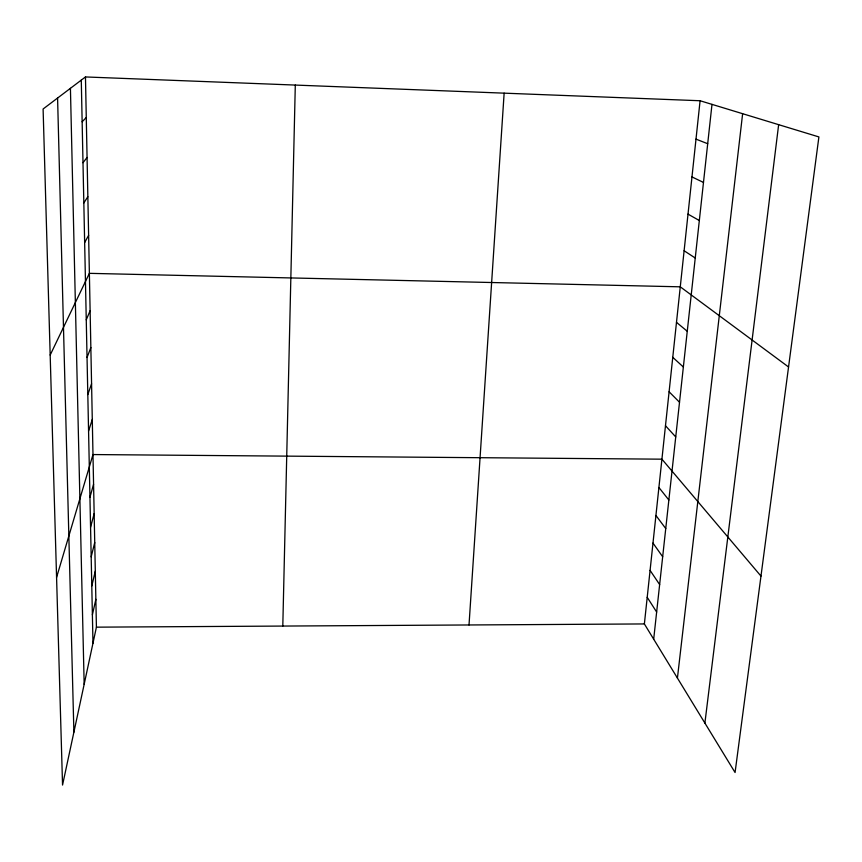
<?xml version="1.0" encoding="UTF-8"?>
<svg xmlns="http://www.w3.org/2000/svg" width="862" height="862" viewBox="0 0 862 862"><rect width="100%" height="100%" fill="white"/><g stroke="black" fill="none" stroke-linecap="round" stroke-linejoin="round"><path stroke-width="1.29" d="M282.801 626.06L295.3 85.069M469.014 624.972L504.141 93.161M700.084 100.746L818.9 136.929L735.071 772.514L644.377 623.937L700.084 100.746L85.467 76.944L43.1 109L62.549 785.056L96.415 627.159L85.467 76.944M653.687 639.195L711.99 104.377M677.424 678.071L742.624 113.709M704.89 723.078L778.645 124.678M92.385 614.811L95.865 599.316M91.781 586.02L95.305 571.107M91.178 556.841L94.734 542.543M90.564 527.275L94.163 513.59M89.939 497.309L93.57 484.272M56.58 577.389L92.988 454.554L661.919 459.177L760.974 576.096M88.57 431.043L92.288 419.438M87.805 394.559L91.577 383.773M87.04 357.493L90.855 347.548M86.254 319.813L90.122 310.74M50.179 355.069L89.379 273.34L680.269 286.82L788.558 366.986M84.648 242.578L88.624 235.337M83.829 202.979L87.849 196.708M82.989 162.724L87.073 157.444M82.138 121.768L86.275 117.534M96.415 627.159L644.377 623.937M695.99 139.138L707.702 143.717M691.971 176.925L703.478 182.432M688.005 214.132L699.33 220.532M684.116 250.756L695.235 258.018M676.487 322.345L687.251 331.256M672.769 357.321L683.361 367.018M669.095 391.779L679.515 402.242M665.486 425.731L675.733 436.926M658.902 487.493L668.858 500.003M655.928 515.465L665.755 528.557M652.987 543.092L662.673 556.744M650.077 570.375L659.645 584.576M647.211 597.312L656.65 612.052M57.582 98.042L73.895 732.15M70.425 88.323L84.164 684.309M81.276 80.123L92.977 643.224"/></g></svg>
